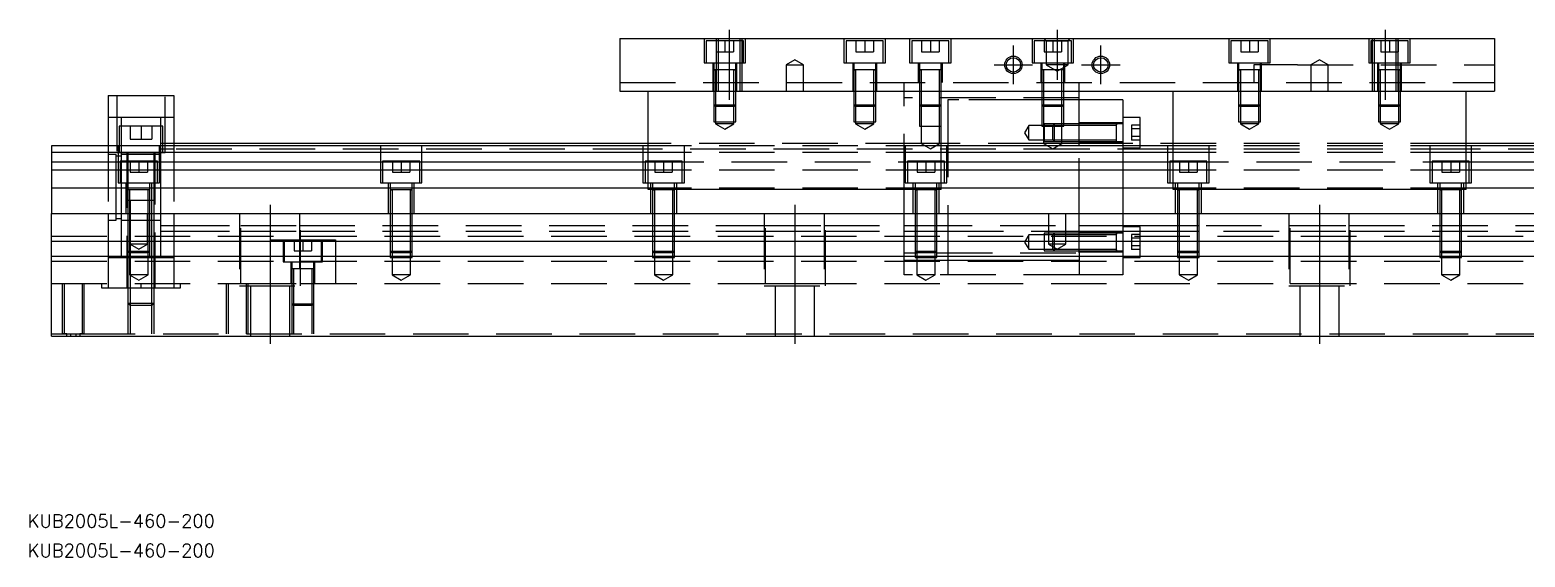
# Model space of a CAD drawing. Extents: x -20 to 681, y -283 to 102.
# Drawn here: x -4.9 to 337, y -283.3 to -162.8 of the extents above; entities that cross this region are included whole.
import ezdxf

# ---------------------------------------------------------------- set-up
doc = ezdxf.new("R2010")
doc.units = 0
doc.linetypes.add('CENTER', pattern=[50.8, 31.75, -6.35, 6.35, -6.35])
doc.linetypes.add('DASHED', pattern=[19.05, 12.7, -6.35])
doc.layers.get('0').update_dxf_attribs({"linetype": 'CONTINUOUS'})
doc.layers.add('CENTER', color=1, linetype='CENTER')
doc.styles.get("Standard").update_dxf_attribs({"font": 'txt.shx', "height": 3, "bigfont": 'bigfont.shx'})

# ---------------------------------------------------------------- blocks, each defined once
blk = doc.blocks.new('*U2')
at = {"color": 7, "linetype": 'CONTINUOUS'}
blk.add_text('KUB2005L-460-200', height=3, dxfattribs=at).set_placement((-5.42, -283.31))
blk = doc.blocks.new('*U3')
at = {"color": 7, "linetype": 'CONTINUOUS'}
blk.add_text('KUB2005L-460-200', height=3, dxfattribs=at).set_placement((-5.42, -276.55))

msp = doc.modelspace()

# ---------------------------------------------------------------- linework, layer by layer
at = {"color": 7, "linetype": 'CONTINUOUS'}
for p, q in [((130, -164.77), (130, -176.77)), ((130, -164.77), (330, -164.77)), ((330, -164.77), (330, -176.77)), ((13, -177.77), (13, -189.27)), ((13, -177.77), (28, -177.77)), ((28, -177.77), (28, -189.27)), ((130, -176.77), (330, -176.77)), ((136.5, -199.27), (136.5, -176.77)), ((203.5, -199.27), (203.5, -176.77)), ((235, -189.27), (235, -176.77)), ((256.5, -199.27), (256.5, -176.77)), ((323.5, -199.27), (323.5, -176.77)), ((245, -178.77), (235, -178.77)), ((245, -178.77), (245, -189.27)), ((249, -182.77), (245, -182.77)), ((249, -189.27), (249, -182.77)), ((136.5, -189.27), (0, -189.27)), ((0, -189.27), (0, -190.809608)), ((0, -190.809608), (0, -192.930392)), ((136.5, -190.809608), (0, -190.809608)), ((136.5, -188.77), (28, -188.77)), ((256.5, -189.27), (203.5, -189.27)), ((256.5, -190.809608), (203.5, -190.809608)), ((403, -188.77), (323.5, -188.77)), ((460, -189.27), (323.5, -189.27)), ((460, -190.809608), (323.5, -190.809608)), ((0, -192.930392), (136.5, -192.930392)), ((0, -192.930392), (0, -194.840532)), ((0, -194.840532), (0, -198.951934)), ((136.5, -194.840532), (0, -194.840532)), ((203.5, -192.930392), (256.5, -192.930392)), ((256.5, -194.840532), (203.5, -194.840532)), ((323.5, -192.930392), (460, -192.930392)), ((460, -194.840532), (323.5, -194.840532)), ((136.5, -198.951934), (0, -198.951934)), ((0, -198.951934), (0, -204.77)), ((203.5, -199.27), (136.5, -199.27)), ((256.5, -198.951934), (203.5, -198.951934)), ((323.5, -199.27), (256.5, -199.27)), ((460, -198.951934), (323.5, -198.951934)), ((0, -204.77), (460, -204.77)), ((0, -211.07), (0, -204.77)), ((17.9, -201.77), (17.499994, -201.77)), ((22.5, -201.77), (22.1, -201.77)), ((23.500006, -201.77), (22.5, -201.77)), ((0, -211.07), (460, -211.07)), ((0, -214.47), (0, -211.07)), ((243.6, -209.62), (243.6, -209.269994)), ((0, -232.77), (0, -214.47)), ((0, -214.47), (460, -214.47)), ((18, -214.47), (18, -214.77)), ((243.6, -213.270006), (243.6, -212.92)), ((0, -232.77), (460, -232.77))]:
    msp.add_line(p, q, dxfattribs=at)
at = {"color": 3, "linetype": 'DASHED'}
for p, q in [((149.25, -164.77), (149.25, -170.27)), ((158.25, -165.27), (149.75, -165.27)), ((149.75, -165.27), (149.75, -170.27)), ((152, -165.27), (152, -167.77)), ((152.000006, -164.77), (152.000006, -176.77)), ((152.5, -164.77), (152.5, -176.77)), ((154, -165.27), (154, -167.77)), ((156, -165.27), (156, -167.77)), ((157.5, -176.77), (157.5, -164.77)), ((157.999994, -176.77), (157.999994, -164.77)), ((158.25, -170.27), (158.25, -165.27)), ((158.75, -170.27), (158.75, -164.77)), ((181.25, -164.77), (181.25, -170.27)), ((190.25, -165.27), (181.75, -165.27)), ((181.75, -165.27), (181.75, -170.27)), ((184, -165.27), (184, -167.77)), ((186, -165.27), (186, -167.77)), ((188, -165.27), (188, -167.77)), ((190.25, -170.27), (190.25, -165.27)), ((190.75, -170.27), (190.75, -164.77)), ((196.25, -164.77), (196.25, -170.27)), ((205.25, -165.27), (196.75, -165.27)), ((196.75, -165.27), (196.75, -170.27)), ((199, -165.27), (199, -167.77)), ((201, -165.27), (201, -167.77)), ((203, -165.27), (203, -167.77)), ((205.25, -170.27), (205.25, -165.27)), ((205.75, -170.27), (205.75, -164.77)), ((224.25, -164.77), (224.25, -170.27)), ((233.25, -165.27), (224.75, -165.27)), ((224.75, -165.27), (224.75, -170.27)), ((227.5, -165.27), (227, -164.77)), ((227, -165.27), (227, -167.77)), ((227.5, -165.27), (227.5, -170.77)), ((227.5, -165.27), (232.5, -165.27)), ((229, -165.27), (229, -167.77)), ((231, -165.27), (231, -167.77)), ((232.5, -165.27), (233, -164.77)), ((232.5, -170.77), (232.5, -165.27)), ((233.25, -170.27), (233.25, -165.27)), ((233.75, -170.27), (233.75, -164.77)), ((269.25, -164.77), (269.25, -170.27)), ((278.25, -165.27), (269.75, -165.27)), ((269.75, -165.27), (269.75, -170.27)), ((272, -165.27), (272, -167.77)), ((274, -165.27), (274, -167.77)), ((276, -165.27), (276, -167.77)), ((278.25, -170.27), (278.25, -165.27)), ((278.75, -170.27), (278.75, -164.77)), ((301.25, -164.77), (301.25, -170.27)), ((310.25, -165.27), (301.75, -165.27)), ((301.75, -165.27), (301.75, -170.27)), ((302.000006, -164.77), (302.000006, -176.77)), ((302.5, -164.77), (302.5, -176.77)), ((304, -165.27), (304, -167.77)), ((306, -165.27), (306, -167.77)), ((307.5, -176.77), (307.5, -164.77)), ((307.999994, -176.77), (307.999994, -164.77)), ((308, -165.27), (308, -167.77)), ((310.25, -170.27), (310.25, -165.27)), ((310.75, -170.27), (310.75, -164.77)), ((149.25, -170.27), (158.75, -170.27)), ((151.25, -170.27), (151.25, -176.77)), ((151.5, -170.27), (151.5, -171.87)), ((152, -167.77), (154, -167.77)), ((154, -167.77), (156, -167.77)), ((156.5, -171.87), (156.5, -170.27)), ((156.75, -176.77), (156.75, -170.27)), ((170, -169.6153), (168, -170.77)), ((168, -170.77), (170, -170.77)), ((168, -170.77), (168, -176.77)), ((172, -170.77), (170, -169.6153)), ((170, -170.77), (172, -170.77)), ((172, -176.77), (172, -170.77)), ((181.25, -170.27), (190.75, -170.27)), ((183.25, -170.27), (183.25, -176.77)), ((183.5, -170.27), (183.5, -171.87)), ((184, -167.77), (186, -167.77)), ((186, -167.77), (188, -167.77)), ((188.5, -171.87), (188.5, -170.27)), ((188.75, -176.77), (188.75, -170.27)), ((196.25, -170.27), (205.75, -170.27)), ((198.25, -170.27), (198.25, -174.77)), ((198.5, -170.27), (198.5, -171.87)), ((199, -167.77), (201, -167.77)), ((201, -167.77), (203, -167.77)), ((203.5, -171.87), (203.5, -170.27)), ((203.75, -174.77), (203.75, -170.27)), ((224.25, -170.27), (233.75, -170.27)), ((226.25, -170.27), (226.25, -174.77)), ((226.5, -170.27), (226.5, -171.87)), ((227, -167.77), (229, -167.77)), ((232.5, -170.77), (227.5, -170.77)), ((227.5, -170.77), (230, -172.213376)), ((229, -167.77), (231, -167.77)), ((230, -172.213376), (232.5, -170.77)), ((231.5, -171.87), (231.5, -170.27)), ((231.75, -174.77), (231.75, -170.27)), ((269.25, -170.27), (278.75, -170.27)), ((271.25, -170.27), (271.25, -176.77)), ((271.5, -170.27), (271.5, -171.87)), ((272, -167.77), (274, -167.77)), ((274, -167.77), (276, -167.77)), ((275, -170.77), (275, -174.77)), ((285, -170.77), (275, -170.77)), ((276.5, -171.87), (276.5, -170.27)), ((276.75, -176.77), (276.75, -170.27)), ((285, -170.77), (330, -170.77)), ((290, -169.6153), (288, -170.77)), ((288, -170.77), (290, -170.77)), ((288, -170.77), (288, -176.77)), ((292, -170.77), (290, -169.6153)), ((290, -170.77), (292, -170.77)), ((292, -176.77), (292, -170.77)), ((301.25, -170.27), (310.75, -170.27)), ((303.25, -170.27), (303.25, -176.77)), ((303.5, -170.27), (303.5, -171.87)), ((304, -167.77), (306, -167.77)), ((306, -167.77), (308, -167.77)), ((308.5, -171.87), (308.5, -170.27)), ((308.75, -176.77), (308.75, -170.27)), ((151.5, -171.865), (151.5, -171.87)), ((151.5, -171.87), (151.757448, -171.87)), ((151.757468, -171.87), (151.5, -171.87)), ((151.5, -171.87), (151.5, -176.76998)), ((151.5, -171.87), (151.5, -171.875)), ((156.242552, -171.87), (151.757468, -171.87)), ((151.9, -171.87), (151.9, -176.76998)), ((156.1, -176.76998), (156.1, -171.87)), ((156.5, -171.87), (156.242552, -171.87)), ((156.242602, -171.87), (156.5, -171.87)), ((156.5, -171.87), (156.5, -171.865)), ((156.5, -176.76998), (156.5, -171.87)), ((156.5, -171.875), (156.5, -171.87)), ((183.5, -171.865), (183.5, -171.87)), ((183.5, -171.87), (183.757448, -171.87)), ((183.757468, -171.87), (183.5, -171.87)), ((183.5, -171.87), (183.5, -176.76998)), ((183.5, -171.87), (183.5, -171.875)), ((188.242552, -171.87), (183.757468, -171.87)), ((183.9, -171.87), (183.9, -176.76998)), ((188.1, -176.76998), (188.1, -171.87)), ((188.5, -171.87), (188.242552, -171.87)), ((188.242602, -171.87), (188.5, -171.87)), ((188.5, -171.87), (188.5, -171.865)), ((188.5, -176.76998), (188.5, -171.87)), ((188.5, -171.875), (188.5, -171.87)), ((198.5, -171.865), (198.5, -171.87)), ((198.5, -171.87), (198.757448, -171.87)), ((198.757468, -171.87), (198.5, -171.87)), ((198.5, -171.87), (198.5, -171.875)), ((198.5, -171.87), (198.5, -174.76998)), ((203.5, -171.87), (198.757468, -171.87)), ((198.9, -171.87), (198.9, -174.76998)), ((202.5, -171.865), (202.5, -171.87)), ((202.757468, -171.87), (202.5, -171.87)), ((202.5, -171.87), (202.5, -171.875)), ((203.1, -174.76998), (203.1, -171.87)), ((203.5, -171.87), (203.5, -171.865)), ((203.5, -171.875), (203.5, -171.87)), ((203.5, -174.76998), (203.5, -171.87)), ((226.5, -171.865), (226.5, -171.87)), ((226.757468, -171.87), (226.5, -171.87)), ((226.5, -171.87), (226.5, -171.875)), ((226.5, -171.87), (226.5, -174.76998)), ((231.242552, -171.87), (226.757468, -171.87)), ((226.9, -171.87), (226.9, -174.76998)), ((231.1, -174.76998), (231.1, -171.87)), ((231.5, -171.87), (231.242552, -171.87)), ((231.5, -171.87), (231.5, -171.865)), ((231.5, -171.875), (231.5, -171.87)), ((231.5, -174.76998), (231.5, -171.87)), ((271.5, -171.865), (271.5, -171.87)), ((271.5, -171.87), (271.757448, -171.87)), ((271.757468, -171.87), (271.5, -171.87)), ((271.5, -171.87), (271.5, -171.875)), ((271.5, -171.87), (271.5, -176.76998)), ((276.242552, -171.87), (271.757468, -171.87)), ((271.9, -171.87), (271.9, -176.76998)), ((276.1, -176.76998), (276.1, -171.87)), ((276.5, -171.87), (276.242552, -171.87)), ((276.242602, -171.87), (276.5, -171.87)), ((276.5, -171.87), (276.5, -171.865)), ((276.5, -171.875), (276.5, -171.87)), ((276.5, -176.76998), (276.5, -171.87)), ((303.5, -171.865), (303.5, -171.87)), ((303.5, -171.87), (303.757448, -171.87)), ((303.757468, -171.87), (303.5, -171.87)), ((303.5, -171.87), (303.5, -171.875)), ((303.5, -171.87), (303.5, -176.76998)), ((308.242552, -171.87), (303.757468, -171.87)), ((303.9, -171.87), (303.9, -176.76998)), ((308.1, -176.76998), (308.1, -171.87)), ((308.5, -171.87), (308.242552, -171.87)), ((308.242602, -171.87), (308.5, -171.87)), ((308.5, -171.87), (308.5, -171.865)), ((308.5, -171.875), (308.5, -171.87)), ((308.5, -176.76998), (308.5, -171.87)), ((15, -177.77), (15, -190.77)), ((26, -190.77), (26, -177.77)), ((130, -174.77), (330, -174.77)), ((151.5, -176.77), (151.5, -179.87)), ((151.500006, -176.77), (151.500006, -179.870006)), ((151.9, -176.77), (151.9, -180.27)), ((156.1, -180.27), (156.1, -176.77)), ((156.499994, -179.870006), (156.499994, -176.77)), ((156.5, -179.87), (156.5, -176.77)), ((183.5, -176.77), (183.5, -179.87)), ((183.500006, -176.77), (183.500006, -179.870006)), ((183.9, -176.77), (183.9, -180.27)), ((188.1, -180.27), (188.1, -176.77)), ((188.499994, -179.870006), (188.499994, -176.77)), ((188.5, -179.87), (188.5, -176.77)), ((195, -176.77), (195, -174.77)), ((195, -199.27), (195, -176.77)), ((198.5, -174.77), (198.5, -176.77)), ((198.5, -176.77), (198.5, -179.87)), ((198.500006, -174.77), (198.500006, -176.77)), ((198.500006, -176.77), (198.500006, -179.870006)), ((198.9, -174.77), (198.9, -176.77)), ((198.9, -176.77), (198.9, -180.27)), ((203.1, -176.77), (203.1, -174.77)), ((203.1, -180.27), (203.1, -176.77)), ((203.499994, -176.77), (203.499994, -174.77)), ((203.499994, -179.870006), (203.499994, -176.77)), ((203.5, -176.77), (203.5, -174.77)), ((203.5, -179.87), (203.5, -176.77)), ((226.5, -174.77), (226.5, -176.77)), ((226.5, -176.77), (226.5, -179.87)), ((226.500006, -174.77), (226.500006, -176.77)), ((226.500006, -176.77), (226.500006, -179.870006)), ((226.9, -174.77), (226.9, -176.77)), ((226.9, -176.77), (226.9, -180.27)), ((231.1, -176.77), (231.1, -174.77)), ((231.1, -180.27), (231.1, -176.77)), ((231.499994, -176.77), (231.499994, -174.77)), ((231.499994, -179.870006), (231.499994, -176.77)), ((231.5, -176.77), (231.5, -174.77)), ((231.5, -179.87), (231.5, -176.77)), ((235, -176.77), (235, -174.77)), ((271.5, -176.77), (271.5, -179.87)), ((271.500006, -176.77), (271.500006, -179.870006)), ((271.9, -176.77), (271.9, -180.27)), ((276.1, -180.27), (276.1, -176.77)), ((276.499994, -179.870006), (276.499994, -176.77)), ((276.5, -179.87), (276.5, -176.77)), ((303.5, -176.77), (303.5, -179.87)), ((303.500006, -176.77), (303.500006, -179.870006)), ((303.9, -176.77), (303.9, -180.27)), ((308.1, -180.27), (308.1, -176.77)), ((308.499994, -179.870006), (308.499994, -176.77)), ((308.5, -179.87), (308.5, -176.77)), ((151.5, -179.87), (156.5, -179.87)), ((151.5, -179.87), (151.9, -180.27)), ((151.500006, -179.87002), (151.500006, -183.77)), ((156.1, -180.27), (151.9, -180.27)), ((151.9, -180.27002), (151.9, -183.77)), ((156.1, -180.27), (156.5, -179.87)), ((156.1, -183.77), (156.1, -180.27002)), ((156.499994, -183.77), (156.499994, -179.87002)), ((183.5, -179.87), (188.5, -179.87)), ((183.5, -179.87), (183.9, -180.27)), ((183.500006, -179.87002), (183.500006, -183.77)), ((188.1, -180.27), (183.9, -180.27)), ((183.9, -180.27002), (183.9, -183.77)), ((188.1, -180.27), (188.5, -179.87)), ((188.1, -183.77), (188.1, -180.27002)), ((188.499994, -183.77), (188.499994, -179.87002)), ((235, -178.27), (195, -178.27)), ((198.5, -179.87), (203.499994, -179.87)), ((198.5, -179.87), (198.9, -180.27)), ((198.500006, -179.87002), (198.500006, -184.77)), ((202.500006, -180.27), (198.9, -180.27)), ((198.9, -180.27002), (198.9, -184.77)), ((203.1, -180.27), (202.500006, -180.27)), ((203.1, -180.27), (203.5, -179.87)), ((203.1, -184.77), (203.1, -180.27002)), ((203.499994, -180.27), (203.499994, -179.87002)), ((203.499994, -183.77), (203.499994, -180.27)), ((205, -178.77), (205, -180.27)), ((207.1, -178.77), (205, -178.77)), ((205, -180.27), (205, -183.77)), ((207.5, -178.77), (207.1, -178.77)), ((222.5, -178.77), (207.5, -178.77)), ((226.5, -178.77), (222.5, -178.77)), ((226.9, -178.77), (226.5, -178.77)), ((226.5, -179.87), (231.5, -179.87)), ((226.5, -179.87), (226.9, -180.27)), ((226.500006, -179.87002), (226.500006, -184.77)), ((231.1, -178.77), (226.9, -178.77)), ((231.1, -180.27), (226.9, -180.27)), ((226.9, -180.27002), (226.9, -184.77)), ((231.5, -178.77), (231.1, -178.77)), ((231.1, -180.27), (231.5, -179.87)), ((231.1, -184.77), (231.1, -180.27002)), ((231.499994, -184.77), (231.499994, -179.87002)), ((235, -178.77), (231.5, -178.77)), ((271.5, -179.87), (276.5, -179.87)), ((271.5, -179.87), (271.9, -180.27)), ((271.500006, -179.87002), (271.500006, -183.77)), ((276.1, -180.27), (271.9, -180.27)), ((271.9, -180.27002), (271.9, -183.77)), ((276.1, -180.27), (276.5, -179.87)), ((276.1, -183.77), (276.1, -180.27002)), ((276.499994, -183.77), (276.499994, -179.87002)), ((303.5, -179.87), (308.5, -179.87)), ((303.5, -179.87), (303.9, -180.27)), ((303.500006, -179.87002), (303.500006, -183.77)), ((308.1, -180.27), (303.9, -180.27)), ((303.9, -180.27002), (303.9, -183.77)), ((308.1, -180.27), (308.5, -179.87)), ((308.1, -183.77), (308.1, -180.27002)), ((308.499994, -183.77), (308.499994, -179.87002)), ((16, -182.77), (13, -182.77)), ((16, -184.77), (16, -182.77)), ((25, -182.77), (16, -182.77)), ((25, -184.77), (25, -182.77)), ((28, -182.77), (25, -182.77)), ((151.500006, -183.77), (156.499994, -183.77)), ((151.9, -183.77), (151.9, -184.27)), ((156.1, -184.27), (151.9, -184.27)), ((151.9, -184.27), (154, -185.482436)), ((154, -185.482436), (156.1, -184.27)), ((156.1, -184.27), (156.1, -183.77)), ((183.500006, -183.77), (188.499994, -183.77)), ((183.9, -183.77), (183.9, -184.27)), ((188.1, -184.27), (183.9, -184.27)), ((183.9, -184.27), (186, -185.482436)), ((186, -185.482436), (188.1, -184.27)), ((188.1, -184.27), (188.1, -183.77)), ((203.499994, -184.77), (203.499994, -183.77)), ((205, -183.77), (205, -214.47)), ((223.5, -184.62), (222.547372, -186.27)), ((223.5, -187.92), (223.5, -184.62)), ((227, -184.62), (223.5, -184.62)), ((227, -184.270006), (227, -188.269994)), ((229.34998, -184.270006), (227, -184.270006)), ((228.99998, -184.62), (227, -184.62)), ((229.35, -184.27), (229, -184.62)), ((229, -187.92), (229, -184.62)), ((235, -184.62), (229, -184.62)), ((229.35, -184.27), (229.35, -188.27)), ((235, -184.27), (229.35, -184.27)), ((235, -184.270006), (229.35, -184.270006)), ((245, -184.02), (235, -184.02)), ((237.5, -184.27), (235.00002, -184.27)), ((237.5, -184.62), (235.00002, -184.62)), ((243.605, -184.27), (237.5, -184.27)), ((243.6, -184.62), (237.5, -184.62)), ((245, -184.27), (243.595, -184.27)), ((243.6, -184.27), (243.6, -184.486668)), ((243.6, -188.27), (243.6, -184.27)), ((247, -184.53795), (247, -185.403974)), ((249, -184.53795), (247, -184.53795)), ((271.500006, -183.77), (276.499994, -183.77)), ((271.9, -183.77), (271.9, -184.27)), ((276.1, -184.27), (271.9, -184.27)), ((271.9, -184.27), (274, -185.482436)), ((274, -185.482436), (276.1, -184.27)), ((276.1, -184.27), (276.1, -183.77)), ((303.500006, -183.77), (308.499994, -183.77)), ((303.9, -183.77), (303.9, -184.27)), ((308.1, -184.27), (303.9, -184.27)), ((303.9, -184.27), (306, -185.482436)), ((306, -185.482436), (308.1, -184.27)), ((308.1, -184.27), (308.1, -183.77)), ((25.5, -184.77), (15.5, -184.77)), ((15.5, -184.77), (15.5, -189.27)), ((16, -189.27), (16, -184.77)), ((18, -184.77), (18, -187.77)), ((18, -187.77), (20.5, -187.77)), ((20.5, -184.77), (20.5, -187.77)), ((20.5, -187.77), (23, -187.77)), ((23, -184.77), (23, -187.77)), ((25, -189.27), (25, -184.77)), ((25.5, -189.27), (25.5, -184.77)), ((198.500006, -184.77), (203.499994, -184.77)), ((198.9, -184.77), (198.9, -188.77)), ((203.1, -188.77), (203.1, -184.77)), ((222.547372, -186.27), (223.5, -187.92)), ((223.5, -187.92), (227, -187.92)), ((226.500006, -184.77), (231.499994, -184.77)), ((226.9, -184.77), (226.9, -188.77)), ((227, -187.92), (228.99998, -187.92)), ((229, -187.92), (235, -187.92)), ((229, -187.92), (229.35, -188.27)), ((231.1, -188.77), (231.1, -184.77)), ((235.00002, -187.92), (237.5, -187.92)), ((237.5, -187.92), (243.6, -187.92)), ((249, -185.403974), (247, -185.403974)), ((247, -185.403974), (247, -187.136026)), ((247, -187.136026), (247, -188.00205)), ((249, -187.136026), (247, -187.136026)), ((249, -188.00205), (247, -188.00205)), ((13, -189.27), (13, -204.77)), ((14.85, -191.27), (13, -191.27)), ((14.85, -198.77), (14.85, -191.27)), ((15, -190.77), (26, -190.77)), ((15.25, -189.27), (15.25, -197.77)), ((15.5, -189.27), (15.5, -190.77)), ((16, -190.809608), (16, -189.27)), ((16, -192.77), (16, -190.809608)), ((17.5, -191.27), (16, -191.27)), ((17.25, -190.77), (17.25, -221.77)), ((17.5, -190.77), (17.5, -192.77)), ((23.5, -191.27), (17.5, -191.27)), ((23.5, -192.77), (23.5, -190.77)), ((25, -191.27), (23.5, -191.27)), ((23.75, -221.77), (23.75, -190.77)), ((24.75, -197.77), (24.75, -189.27)), ((25.5, -188.77), (25, -188.77)), ((25, -190.809608), (25, -189.27)), ((25.5, -190.02), (25, -190.02)), ((25, -198.77), (25, -190.809608)), ((28, -188.77), (25.5, -188.77)), ((25.5, -190.77), (25.5, -189.27)), ((28, -190.02), (25.5, -190.02)), ((28, -189.27), (28, -204.77)), ((136.5, -190.02), (28, -190.02)), ((75.25, -189.27), (75.25, -197.77)), ((84.75, -197.77), (84.75, -189.27)), ((135.25, -189.27), (135.25, -197.77)), ((198.9, -188.77), (136.5, -188.77)), ((203.5, -189.27), (136.5, -189.27)), ((235, -190.02), (136.5, -190.02)), ((203.5, -190.809608), (136.5, -190.809608)), ((144.75, -197.77), (144.75, -189.27)), ((195.25, -189.27), (195.25, -197.77)), ((203.1, -188.77), (198.9, -188.77)), ((198.9, -188.77), (201, -189.982436)), ((201, -189.982436), (203.1, -188.77)), ((204.99998, -188.77), (203.1, -188.77)), ((204.75, -197.77), (204.75, -189.27)), ((226.9, -188.77), (205, -188.77)), ((226.9, -188.770002), (205, -188.770006)), ((231.1, -188.77), (226.9, -188.77)), ((226.9, -188.77), (229, -189.982436)), ((227, -188.269994), (229.34998, -188.269994)), ((229, -189.982436), (231.1, -188.77)), ((229.35, -188.269994), (235, -188.269994)), ((229.35, -188.27), (235, -188.27)), ((235, -188.77), (231.1, -188.77)), ((235, -188.770006), (231.1, -188.770002)), ((235, -188.52), (245, -188.52)), ((237.5, -188.77), (235, -188.77)), ((237.5, -188.770006), (235, -188.770006)), ((235, -204.77), (235, -189.27)), ((256.5, -190.02), (235, -190.02)), ((235.00002, -188.27), (237.5, -188.27)), ((237.5, -188.27), (243.605, -188.27)), ((245, -188.77), (237.5, -188.77)), ((245, -188.770006), (237.5, -188.770006)), ((243.595, -188.27), (245, -188.27)), ((245, -189.27), (245, -199.27)), ((245, -189.77), (249, -189.77)), ((323.5, -188.77), (245.00002, -188.77)), ((249, -189.77), (249, -189.27)), ((255.25, -189.27), (255.25, -197.77)), ((323.5, -189.27), (256.5, -189.27)), ((323.5, -190.02), (256.5, -190.02)), ((323.5, -190.809608), (256.5, -190.809608)), ((264.75, -197.77), (264.75, -189.27)), ((315.25, -189.27), (315.25, -197.77)), ((403, -190.02), (323.5, -190.02)), ((324.75, -197.77), (324.75, -189.27)), ((16, -191.62), (14.85, -191.62)), ((24.25, -192.77), (15.75, -192.77)), ((15.75, -192.77), (15.75, -197.77)), ((16, -197.77), (16, -192.77)), ((17.5, -192.77), (17.5, -197.77)), ((18, -192.77), (18, -195.27)), ((20, -192.77), (20, -195.27)), ((22, -192.77), (22, -195.27)), ((23.5, -197.77), (23.5, -192.77)), ((24.25, -197.77), (24.25, -192.77)), ((84.25, -192.77), (75.75, -192.77)), ((75.75, -192.77), (75.75, -197.77)), ((78, -192.77), (78, -195.27)), ((80, -192.77), (80, -195.27)), ((82, -192.77), (82, -195.27)), ((84.25, -197.77), (84.25, -192.77)), ((144.25, -192.77), (135.75, -192.77)), ((135.75, -192.77), (135.75, -197.77)), ((136.5, -192.930392), (203.5, -192.930392)), ((203.5, -194.840532), (136.5, -194.840532)), ((138, -192.77), (138, -195.27)), ((140, -192.77), (140, -195.27)), ((142, -192.77), (142, -195.27)), ((144.25, -197.77), (144.25, -192.77)), ((204.25, -192.77), (195.75, -192.77)), ((195.75, -192.77), (195.75, -197.77)), ((198, -192.77), (198, -195.27)), ((200, -192.77), (200, -195.27)), ((202, -192.77), (202, -195.27)), ((204.25, -197.77), (204.25, -192.77)), ((264.25, -192.77), (255.75, -192.77)), ((255.75, -192.77), (255.75, -197.77)), ((256.5, -192.930392), (323.5, -192.930392)), ((323.5, -194.840532), (256.5, -194.840532)), ((258, -192.77), (258, -195.27)), ((260, -192.77), (260, -195.27)), ((262, -192.77), (262, -195.27)), ((264.25, -197.77), (264.25, -192.77)), ((324.25, -192.77), (315.75, -192.77)), ((315.75, -192.77), (315.75, -197.77)), ((318, -192.77), (318, -195.27)), ((320, -192.77), (320, -195.27)), ((322, -192.77), (322, -195.27)), ((324.25, -197.77), (324.25, -192.77)), ((15.25, -197.77), (24.75, -197.77)), ((16, -198.77), (16, -197.77)), ((17, -197.77), (17, -204.77)), ((17.5, -197.77), (17.5, -199.37)), ((18, -195.27), (20, -195.27)), ((20, -195.27), (22, -195.27)), ((22.5, -199.37), (22.5, -197.77)), ((23, -204.77), (23, -197.77)), ((23.5, -201.77), (23.5, -197.77)), ((75.25, -197.77), (84.75, -197.77)), ((77, -197.77), (77, -204.77)), ((77.5, -197.77), (77.5, -199.37)), ((78, -195.27), (80, -195.27)), ((80, -195.27), (82, -195.27)), ((82.5, -199.37), (82.5, -197.77)), ((83, -204.77), (83, -197.77)), ((135.25, -197.77), (144.75, -197.77)), ((137, -197.77), (137, -204.77)), ((137.5, -197.77), (137.5, -199.37)), ((138, -195.27), (140, -195.27)), ((140, -195.27), (142, -195.27)), ((142.5, -199.37), (142.5, -197.77)), ((143, -204.77), (143, -197.77)), ((195.25, -197.77), (204.75, -197.77)), ((197, -197.77), (197, -204.77)), ((197.5, -197.77), (197.5, -199.37)), ((198, -195.27), (200, -195.27)), ((200, -195.27), (202, -195.27)), ((202.5, -199.37), (202.5, -197.77)), ((203, -204.77), (203, -197.77)), ((255.25, -197.77), (264.75, -197.77)), ((257, -197.77), (257, -204.77)), ((257.5, -197.77), (257.5, -199.37)), ((258, -195.27), (260, -195.27)), ((260, -195.27), (262, -195.27)), ((262.5, -199.37), (262.5, -197.77)), ((263, -204.77), (263, -197.77)), ((315.25, -197.77), (324.75, -197.77)), ((317, -197.77), (317, -204.77)), ((317.5, -197.77), (317.5, -199.37)), ((318, -195.27), (320, -195.27)), ((320, -195.27), (322, -195.27)), ((322.5, -199.37), (322.5, -197.77)), ((323, -204.77), (323, -197.77)), ((14.85, -204.77), (14.85, -198.77)), ((16, -204.77), (16, -198.77)), ((17.5, -199.365), (17.5, -199.37)), ((17.757468, -199.37), (17.5, -199.37)), ((17.5, -199.37), (17.5, -199.375)), ((17.5, -199.37), (17.5, -204.76998)), ((22.242552, -199.37), (17.757468, -199.37)), ((17.9, -199.37), (17.9, -204.76998)), ((22.1, -204.76998), (22.1, -199.37)), ((22.5, -199.37), (22.242552, -199.37)), ((22.5, -199.37), (22.5, -199.365)), ((22.5, -199.375), (22.5, -199.37)), ((22.5, -204.76998), (22.5, -199.37)), ((25, -204.77), (25, -198.77)), ((77.5, -199.365), (77.5, -199.37)), ((77.5, -199.37), (77.757448, -199.37)), ((77.757468, -199.37), (77.5, -199.37)), ((77.5, -199.37), (77.5, -199.375)), ((77.5, -199.37), (77.5, -204.76998)), ((82.242552, -199.37), (77.757468, -199.37)), ((77.9, -199.37), (77.9, -204.76998)), ((82.1, -204.76998), (82.1, -199.37)), ((82.5, -199.37), (82.242552, -199.37)), ((82.242602, -199.37), (82.5, -199.37)), ((82.5, -199.37), (82.5, -199.365)), ((82.5, -199.375), (82.5, -199.37)), ((82.5, -204.76998), (82.5, -199.37)), ((203.5, -198.951934), (136.5, -198.951934)), ((137.5, -199.365), (137.5, -199.37)), ((137.5, -199.37), (137.757448, -199.37)), ((137.757468, -199.37), (137.5, -199.37)), ((137.5, -199.37), (137.5, -199.375)), ((137.5, -199.37), (137.5, -204.76998)), ((142.242552, -199.37), (137.757468, -199.37)), ((137.9, -199.37), (137.9, -204.76998)), ((142.1, -204.76998), (142.1, -199.37)), ((142.5, -199.37), (142.242552, -199.37)), ((142.242602, -199.37), (142.5, -199.37)), ((142.5, -199.37), (142.5, -199.365)), ((142.5, -199.375), (142.5, -199.37)), ((142.5, -204.76998), (142.5, -199.37)), ((195, -204.77), (195, -199.27)), ((197.5, -199.365), (197.5, -199.37)), ((197.5, -199.37), (197.757448, -199.37)), ((197.757468, -199.37), (197.5, -199.37)), ((197.5, -199.37), (197.5, -199.375)), ((197.5, -199.37), (197.5, -204.76998)), ((202.242552, -199.37), (197.757468, -199.37)), ((197.9, -199.37), (197.9, -204.76998)), ((202.1, -204.76998), (202.1, -199.37)), ((202.5, -199.37), (202.242552, -199.37)), ((202.242602, -199.37), (202.5, -199.37)), ((202.5, -199.37), (202.5, -199.365)), ((202.5, -199.375), (202.5, -199.37)), ((202.5, -204.76998), (202.5, -199.37)), ((245, -199.27), (245, -204.77)), ((323.5, -198.951934), (256.5, -198.951934)), ((257.5, -199.365), (257.5, -199.37)), ((257.5, -199.37), (257.757448, -199.37)), ((257.757468, -199.37), (257.5, -199.37)), ((257.5, -199.37), (257.5, -199.375)), ((257.5, -199.37), (257.5, -204.76998)), ((262.242552, -199.37), (257.757468, -199.37)), ((257.9, -199.37), (257.9, -204.76998)), ((262.1, -204.76998), (262.1, -199.37)), ((262.5, -199.37), (262.242552, -199.37)), ((262.242602, -199.37), (262.5, -199.37)), ((262.5, -199.37), (262.5, -199.365)), ((262.5, -199.375), (262.5, -199.37)), ((262.5, -204.76998), (262.5, -199.37)), ((317.5, -199.365), (317.5, -199.37)), ((317.5, -199.37), (317.757448, -199.37)), ((317.757468, -199.37), (317.5, -199.37)), ((317.5, -199.37), (317.5, -199.375)), ((317.5, -199.37), (317.5, -204.76998)), ((322.242552, -199.37), (317.757468, -199.37)), ((317.9, -199.37), (317.9, -204.76998)), ((322.1, -204.76998), (322.1, -199.37)), ((322.5, -199.37), (322.242552, -199.37)), ((322.242602, -199.37), (322.5, -199.37)), ((322.5, -199.37), (322.5, -199.365)), ((322.5, -199.375), (322.5, -199.37)), ((322.5, -204.76998), (322.5, -199.37)), ((13, -204.77), (13, -211.07)), ((14.85, -206.27), (14.85, -204.77)), ((16, -211.07), (16, -204.77)), ((17.849602, -201.77), (17.5, -201.77)), ((17.5, -204.77), (17.5, -211.07)), ((17.500006, -204.77), (17.500006, -211.07)), ((17.899998, -201.77), (17.849602, -201.77)), ((22.10048, -201.77), (17.899998, -201.77)), ((17.9, -204.77), (17.9, -211.07)), ((18, -201.77), (18, -204.76998)), ((18, -204.77), (18, -211.77)), ((22, -211.77), (22, -204.77)), ((22.1, -211.07), (22.1, -204.77)), ((22.500272, -201.77), (22.10048, -201.77)), ((22.499994, -211.07), (22.499994, -204.77)), ((22.5, -211.07), (22.5, -204.77)), ((23.15035, -201.77), (22.500272, -201.77)), ((23, -211.07), (23, -204.77002)), ((23.5, -201.77), (23.15035, -201.77)), ((23.5, -201.77), (23.5, -201.765)), ((23.5, -204.77), (23.5, -201.77)), ((23.5, -201.775), (23.5, -201.77)), ((23.5, -211.07), (23.5, -204.77)), ((25, -211.07), (25, -204.77)), ((28, -204.77), (28, -211.07)), ((43, -204.77), (43, -221.27)), ((43.291796, -220.77), (43.291796, -204.77)), ((56.708204, -204.77), (56.708204, -220.77)), ((57, -221.27), (57, -204.77)), ((77.5, -204.77), (77.5, -211.07)), ((77.500006, -204.77), (77.500006, -211.07)), ((77.9, -204.77), (77.9, -211.07)), ((82.1, -211.07), (82.1, -204.77)), ((82.499994, -211.07), (82.499994, -204.77)), ((82.5, -211.07), (82.5, -204.77)), ((137.5, -204.77), (137.5, -211.07)), ((137.500006, -204.77), (137.500006, -211.07)), ((137.9, -204.77), (137.9, -211.07)), ((142.1, -211.07), (142.1, -204.77)), ((142.499994, -211.07), (142.499994, -204.77)), ((142.5, -211.07), (142.5, -204.77)), ((163, -204.77), (163, -221.27)), ((163.291796, -220.77), (163.291796, -204.77)), ((176.708204, -204.77), (176.708204, -220.77)), ((177, -221.27), (177, -204.77)), ((195, -211.07), (195, -204.77)), ((197.5, -204.77), (197.5, -211.07)), ((197.500006, -204.77), (197.500006, -211.07)), ((197.9, -204.77), (197.9, -211.07)), ((202.1, -211.07), (202.1, -204.77)), ((202.499994, -211.07), (202.499994, -204.77)), ((202.5, -211.07), (202.5, -204.77)), ((228, -204.77), (228, -211.77)), ((232, -211.77), (232, -204.77)), ((235, -211.07), (235, -204.77)), ((245, -204.77), (245, -211.07)), ((257.5, -204.77), (257.5, -211.07)), ((257.500006, -204.77), (257.500006, -211.07)), ((257.9, -204.77), (257.9, -211.07)), ((262.1, -211.07), (262.1, -204.77)), ((262.499994, -211.07), (262.499994, -204.77)), ((262.5, -211.07), (262.5, -204.77)), ((283, -204.77), (283, -221.27)), ((283.291796, -220.77), (283.291796, -204.77)), ((296.708204, -204.77), (296.708204, -220.77)), ((297, -221.27), (297, -204.77)), ((317.5, -204.77), (317.5, -211.07)), ((317.500006, -204.77), (317.500006, -211.07)), ((317.9, -204.77), (317.9, -211.07)), ((322.1, -211.07), (322.1, -204.77)), ((322.499994, -211.07), (322.499994, -204.77)), ((322.5, -211.07), (322.5, -204.77)), ((13, -206.27), (14.85, -206.27)), ((14.85, -205.92), (16, -205.92)), ((16, -206.27), (17.5, -206.27)), ((17.5, -206.27), (17.9, -206.27)), ((17.9, -206.27), (18, -206.27)), ((18, -206.27), (22.1, -206.27)), ((22.1, -206.27), (22.5, -206.27)), ((22.5, -206.27), (23, -206.27)), ((23, -206.27), (23.5, -206.27)), ((23.5, -206.27), (25, -206.27)), ((25, -207.52), (28, -207.52)), ((28, -207.52), (43.291796, -207.52)), ((43.291796, -207.52), (56.708204, -207.52)), ((56.708204, -207.52), (163.291796, -207.52)), ((77.5, -207.52), (77.9, -207.52)), ((77.9, -207.52), (82.1, -207.52)), ((82.1, -207.52), (82.5, -207.52)), ((137.5, -207.52), (137.9, -207.52)), ((137.9, -207.52), (142.1, -207.52)), ((142.1, -207.52), (142.5, -207.52)), ((163.291796, -207.52), (176.708204, -207.52)), ((176.708204, -207.52), (195, -207.52)), ((195, -207.52), (197.5, -207.52)), ((197.5, -207.52), (197.9, -207.52)), ((197.5, -207.52), (197.9, -207.52)), ((197.9, -207.52), (235, -207.52)), ((197.9, -207.52), (202.1, -207.52)), ((202.1, -207.52), (202.5, -207.52)), ((235, -207.52), (245, -207.52)), ((245, -207.52), (283.291796, -207.52)), ((249, -207.77), (245, -207.77)), ((249, -211.07), (249, -207.77)), ((257.5, -207.52), (257.9, -207.52)), ((257.9, -207.52), (262.1, -207.52)), ((262.1, -207.52), (262.5, -207.52)), ((283.291796, -207.52), (296.708204, -207.52)), ((296.708204, -207.52), (377.5, -207.52)), ((317.5, -207.52), (317.9, -207.52)), ((317.9, -207.52), (322.1, -207.52)), ((322.1, -207.52), (322.5, -207.52)), ((0, -209.92), (460, -209.92)), ((13, -211.07), (13, -214.47)), ((16, -214.47), (16, -211.07)), ((17.5, -211.07), (17.5, -213.37)), ((17.500006, -211.07), (17.500006, -213.370006)), ((17.9, -211.07), (17.9, -213.77)), ((22, -211.77), (18, -211.77)), ((18, -211.77), (20, -212.9247)), ((18, -211.77002), (18, -213.77)), ((20, -212.9247), (22, -211.77)), ((22.1, -213.77), (22.1, -211.07)), ((22.499994, -213.370006), (22.499994, -211.07)), ((22.5, -213.37), (22.5, -211.07)), ((23, -214.47), (23, -211.07)), ((23.5, -214.47), (23.5, -211.07)), ((25, -208.77), (28, -208.77)), ((25, -214.47), (25, -211.07)), ((28, -208.77), (43.291796, -208.77)), ((28, -211.07), (28, -214.47)), ((43.291796, -208.77), (56.708204, -208.77)), ((50, -210.77), (50, -211.07)), ((50, -210.77), (56.708204, -210.77)), ((50, -211.07), (50, -214.47)), ((53, -210.77), (53, -215.77)), ((53.25, -210.77), (53.25, -211.07)), ((53.25, -211.07), (53.25, -214.47)), ((55.5, -210.77), (55.5, -213.27)), ((56.708204, -208.77), (163.291796, -208.77)), ((56.708204, -210.77), (65, -210.77)), ((57.5, -210.77), (57.5, -213.27)), ((59.5, -210.77), (59.5, -213.27)), ((61.75, -211.07), (61.75, -210.77)), ((61.75, -214.47), (61.75, -211.07)), ((62, -215.77), (62, -210.77)), ((65, -210.77), (65, -211.07)), ((65, -211.07), (65, -214.47)), ((77.5, -208.77), (77.9, -208.77)), ((77.5, -211.07), (77.5, -213.37)), ((77.500006, -211.07), (77.500006, -213.370006)), ((77.9, -208.77), (82.1, -208.77)), ((77.9, -211.07), (77.9, -213.77)), ((82.1, -208.77), (82.5, -208.77)), ((82.1, -213.77), (82.1, -211.07)), ((82.499994, -213.370006), (82.499994, -211.07)), ((82.5, -213.37), (82.5, -211.07)), ((137.5, -208.77), (137.9, -208.77)), ((137.5, -211.07), (137.5, -213.37)), ((137.500006, -211.07), (137.500006, -213.370006)), ((137.9, -208.77), (142.1, -208.77)), ((137.9, -211.07), (137.9, -213.77)), ((142.1, -208.77), (142.5, -208.77)), ((142.1, -213.77), (142.1, -211.07)), ((142.499994, -213.370006), (142.499994, -211.07)), ((142.5, -213.37), (142.5, -211.07)), ((163.291796, -208.77), (176.708204, -208.77)), ((176.708204, -208.77), (195, -208.77)), ((195, -208.77), (197.5, -208.77)), ((195, -213.77), (195, -211.07)), ((197.5, -208.77), (197.9, -208.77)), ((197.5, -208.77), (197.9, -208.77)), ((197.5, -211.07), (197.5, -213.37)), ((197.500006, -211.07), (197.500006, -213.370006)), ((197.9, -208.77), (204.99998, -208.77)), ((197.9, -208.77), (202.1, -208.77)), ((197.9, -211.07), (197.9, -213.77)), ((202.1, -208.77), (202.5, -208.77)), ((202.1, -213.77), (202.1, -211.07)), ((202.499994, -213.370006), (202.499994, -211.07)), ((202.5, -213.37), (202.5, -211.07)), ((205, -208.769994), (235, -208.769994)), ((205, -208.77), (235, -208.77)), ((223.5, -209.62), (222.547372, -211.27)), ((222.547372, -211.27), (223.5, -212.92)), ((223.5, -212.92), (223.5, -209.62)), ((227, -209.62), (223.5, -209.62)), ((227, -209.270006), (227, -213.269994)), ((229.34998, -209.270006), (227, -209.270006)), ((228.99998, -209.62), (227, -209.62)), ((232, -211.77), (228, -211.77)), ((228, -211.77), (230, -212.9247)), ((229.35, -209.27), (229, -209.62)), ((229, -212.92), (229, -209.62)), ((235, -209.62), (229, -209.62)), ((229.35, -209.27), (229.35, -213.27)), ((235, -209.27), (229.35, -209.27)), ((235, -209.270006), (229.35, -209.270006)), ((230, -212.9247), (232, -211.77)), ((235, -208.769994), (245, -208.769994)), ((235, -208.77), (245, -208.77)), ((245, -209.02), (235, -209.02)), ((235, -213.77), (235, -211.07)), ((243.605, -209.27), (235.00002, -209.27)), ((243.6, -209.62), (235.00002, -209.62)), ((245, -209.27), (243.595, -209.27)), ((243.6, -209.27), (243.6, -209.486668)), ((243.6, -209.486708), (243.6, -209.27)), ((243.6, -209.27), (243.6, -209.486668)), ((243.6, -209.486708), (243.6, -209.27)), ((243.6, -211.06999), (243.6, -209.486708)), ((243.6, -213.053332), (243.6, -211.06999)), ((245, -211.07), (245, -214.47)), ((245.00002, -208.77), (249, -208.77)), ((247, -209.53795), (247, -210.403974)), ((249, -209.53795), (247, -209.53795)), ((249, -210.403974), (247, -210.403974)), ((247, -210.403974), (247, -212.136026)), ((249, -208.77), (283.291796, -208.77)), ((249, -214.47), (249, -211.07)), ((257.5, -208.77), (257.9, -208.77)), ((257.5, -211.07), (257.5, -213.37)), ((257.500006, -211.07), (257.500006, -213.370006)), ((257.9, -208.77), (262.1, -208.77)), ((257.9, -211.07), (257.9, -213.77)), ((262.1, -208.77), (262.5, -208.77)), ((262.1, -213.77), (262.1, -211.07)), ((262.499994, -213.370006), (262.499994, -211.07)), ((262.5, -213.37), (262.5, -211.07)), ((283.291796, -208.77), (296.708204, -208.77)), ((296.708204, -208.77), (377.5, -208.77)), ((317.5, -208.77), (317.9, -208.77)), ((317.5, -211.07), (317.5, -213.37)), ((317.500006, -211.07), (317.500006, -213.370006)), ((317.9, -208.77), (322.1, -208.77)), ((317.9, -211.07), (317.9, -213.77)), ((322.1, -208.77), (322.5, -208.77)), ((322.1, -213.77), (322.1, -211.07)), ((322.499994, -213.370006), (322.499994, -211.07)), ((322.5, -213.37), (322.5, -211.07)), ((13, -214.47), (13, -221.77)), ((13, -214.77), (16, -214.77)), ((16, -214.77), (16, -214.47)), ((16, -214.77), (17.500006, -214.77)), ((17.5, -213.37), (22.5, -213.37)), ((17.5, -213.37), (17.9, -213.77)), ((17.5, -214.77002), (17.5, -221.76998)), ((17.500006, -213.37002), (17.500006, -214.47)), ((17.500006, -214.47), (17.500006, -214.77)), ((17.500006, -214.77), (22.499994, -214.77)), ((22.1, -213.77), (17.9, -213.77)), ((17.9, -213.77002), (17.9, -214.77)), ((17.9, -214.77), (17.9, -218.77)), ((18, -213.77), (18, -214.47)), ((18, -214.77), (18, -221.76998)), ((22.1, -213.77), (22.5, -213.37)), ((22.1, -214.77), (22.1, -213.77002)), ((22.1, -218.77), (22.1, -214.77)), ((22.499994, -214.47), (22.499994, -213.37002)), ((22.499994, -214.77), (22.499994, -214.47)), ((22.499994, -214.77), (23, -214.77)), ((23, -221.76998), (23, -214.47)), ((23, -214.77), (23.5, -214.77)), ((23.5, -221.76998), (23.5, -214.47)), ((23.5, -214.77), (25, -214.77)), ((25, -214.77), (25, -214.47)), ((25, -214.77), (28, -214.77)), ((28, -214.47), (28, -221.77)), ((50, -214.47), (50, -220.77)), ((53.25, -214.47), (53.25, -215.77)), ((55.5, -213.27), (57.5, -213.27)), ((57.5, -213.27), (59.5, -213.27)), ((61.75, -215.77), (61.75, -214.47)), ((65, -214.47), (65, -220.77)), ((77.5, -213.37), (82.5, -213.37)), ((77.5, -213.37), (77.9, -213.77)), ((77.500006, -213.37002), (77.500006, -214.47)), ((77.500006, -214.47), (77.500006, -214.77)), ((77.500006, -214.77), (82.499994, -214.77)), ((82.1, -213.77), (77.9, -213.77)), ((77.9, -213.77002), (77.9, -214.77)), ((77.9, -214.77), (77.9, -218.77)), ((82.1, -213.77), (82.5, -213.37)), ((82.1, -214.77), (82.1, -213.77002)), ((82.1, -218.77), (82.1, -214.77)), ((82.499994, -214.47), (82.499994, -213.37002)), ((82.499994, -214.77), (82.499994, -214.47)), ((137.5, -213.37), (142.5, -213.37)), ((137.5, -213.37), (137.9, -213.77)), ((137.500006, -213.37002), (137.500006, -214.47)), ((137.500006, -214.47), (137.500006, -214.77)), ((137.500006, -214.77), (142.499994, -214.77)), ((142.1, -213.77), (137.9, -213.77)), ((137.9, -213.77002), (137.9, -214.77)), ((137.9, -214.77), (137.9, -218.77)), ((142.1, -213.77), (142.5, -213.37)), ((142.1, -214.77), (142.1, -213.77002)), ((142.1, -218.77), (142.1, -214.77)), ((142.499994, -214.47), (142.499994, -213.37002)), ((142.499994, -214.77), (142.499994, -214.47)), ((195, -213.77), (197.500006, -213.77)), ((195, -214.47), (195, -213.77)), ((195, -218.77), (195, -214.47)), ((195, -215.39077), (235, -215.39077)), ((195, -215.39077), (205, -215.39077)), ((197.5, -213.37), (202.5, -213.37)), ((197.5, -213.37), (197.9, -213.77)), ((197.500006, -213.37002), (197.500006, -214.47)), ((197.500006, -213.77), (197.9, -213.77)), ((197.500006, -214.47), (197.500006, -214.77)), ((197.500006, -214.77), (202.499994, -214.77)), ((202.1, -213.77), (197.9, -213.77)), ((202.1, -213.77), (197.9, -213.77)), ((197.9, -213.77002), (197.9, -214.77)), ((197.9, -214.77), (197.9, -218.77)), ((202.1, -213.77), (202.5, -213.37)), ((202.1, -214.77), (202.1, -213.77002)), ((202.1, -218.77), (202.1, -214.77)), ((202.499994, -214.47), (202.499994, -213.37002)), ((202.499994, -213.77), (235, -213.77)), ((202.499994, -214.77), (202.499994, -214.47)), ((205, -214.47), (205, -218.77)), ((205, -215.39077), (235, -215.39077)), ((223.5, -212.92), (227, -212.92)), ((227, -212.92), (228.99998, -212.92)), ((227, -213.269994), (229.34998, -213.269994)), ((229, -212.92), (235, -212.92)), ((229, -212.92), (229.35, -213.27)), ((229.35, -213.269994), (235, -213.269994)), ((229.35, -213.27), (235, -213.27)), ((235, -213.52), (245, -213.52)), ((235, -213.77), (235, -214.47)), ((235, -214.47), (235, -218.77)), ((235.00002, -212.92), (243.6, -212.92)), ((235.00002, -213.27), (243.6, -213.27)), ((243.595, -213.27), (243.6, -213.27)), ((243.6, -213.053292), (243.6, -213.27)), ((243.6, -213.27), (243.6, -213.053332)), ((243.6, -213.27), (243.605, -213.27)), ((243.6, -213.27), (245, -213.27)), ((245, -214.47), (245, -218.77)), ((245, -214.77), (249, -214.77)), ((249, -212.136026), (247, -212.136026)), ((247, -212.136026), (247, -213.00205)), ((249, -213.00205), (247, -213.00205)), ((249, -214.77), (249, -214.47)), ((257.5, -213.37), (262.5, -213.37)), ((257.5, -213.37), (257.9, -213.77)), ((257.500006, -213.37002), (257.500006, -214.47)), ((257.500006, -214.47), (257.500006, -214.77)), ((257.500006, -214.77), (262.499994, -214.77)), ((262.1, -213.77), (257.9, -213.77)), ((257.9, -213.77002), (257.9, -214.77)), ((257.9, -214.77), (257.9, -218.77)), ((262.1, -213.77), (262.5, -213.37)), ((262.1, -214.77), (262.1, -213.77002)), ((262.1, -218.77), (262.1, -214.77)), ((262.499994, -214.47), (262.499994, -213.37002)), ((262.499994, -214.77), (262.499994, -214.47)), ((317.5, -213.37), (322.5, -213.37)), ((317.5, -213.37), (317.9, -213.77)), ((317.500006, -213.37002), (317.500006, -214.47)), ((317.500006, -214.47), (317.500006, -214.77)), ((317.500006, -214.77), (322.499994, -214.77)), ((322.1, -213.77), (317.9, -213.77)), ((317.9, -213.77002), (317.9, -214.77)), ((317.9, -214.77), (317.9, -218.77)), ((322.1, -213.77), (322.5, -213.37)), ((322.1, -214.77), (322.1, -213.77002)), ((322.1, -218.77), (322.1, -214.77)), ((322.499994, -214.47), (322.499994, -213.37002)), ((322.499994, -214.77), (322.499994, -214.47)), ((0, -215.62), (460, -215.62)), ((22.1, -218.77), (17.9, -218.77)), ((17.9, -218.77), (20, -219.982436)), ((20, -219.982436), (22.1, -218.77)), ((53, -215.77), (62, -215.77)), ((54.75, -215.77), (54.75, -220.77)), ((55, -215.77), (55, -217.37)), ((55, -217.365), (55, -217.37)), ((55.257468, -217.37), (55, -217.37)), ((55, -217.37), (55, -220.76998)), ((55, -217.37), (55, -217.375)), ((56.70803, -217.37), (55.257468, -217.37)), ((55.4, -217.37), (55.4, -220.76998)), ((59.742552, -217.37), (56.70803, -217.37)), ((59.6, -220.76998), (59.6, -217.37)), ((60, -217.37), (59.742552, -217.37)), ((60, -217.37), (60, -215.77)), ((60, -217.37), (60, -217.365)), ((60, -220.76998), (60, -217.37)), ((60, -217.375), (60, -217.37)), ((60.25, -220.77), (60.25, -215.77)), ((82.1, -218.77), (77.9, -218.77)), ((77.9, -218.77), (80, -219.982436)), ((80, -219.982436), (82.1, -218.77)), ((142.1, -218.77), (137.9, -218.77)), ((137.9, -218.77), (140, -219.982436)), ((140, -219.982436), (142.1, -218.77)), ((235, -218.77), (195, -218.77)), ((202.1, -218.77), (197.9, -218.77)), ((197.9, -218.77), (200, -219.982436)), ((200, -219.982436), (202.1, -218.77)), ((245, -218.77), (235, -218.77)), ((262.1, -218.77), (257.9, -218.77)), ((257.9, -218.77), (260, -219.982436)), ((260, -219.982436), (262.1, -218.77)), ((322.1, -218.77), (317.9, -218.77)), ((317.9, -218.77), (320, -219.982436)), ((320, -219.982436), (322.1, -218.77)), ((0, -220.77), (403.291796, -220.77)), ((2.500006, -220.77), (2.500006, -232.27)), ((2.9, -220.77), (7.1, -220.77)), ((2.9, -220.77), (2.9, -232.27)), ((7.1, -232.27), (7.1, -220.77)), ((7.499994, -232.27), (7.499994, -220.77)), ((11.5, -220.77), (11.5, -221.77)), ((11.5, -221.77), (20.5, -221.77)), ((17.5, -221.77), (17.5, -225.27)), ((17.500006, -221.77), (17.500006, -225.270006)), ((18, -221.77), (18, -225.77)), ((20.5, -221.77), (20.5, -220.77)), ((20.5, -221.77), (20.5, -220.77)), ((20.5, -221.77), (29.5, -221.77)), ((23, -225.77), (23, -221.77)), ((23.499994, -225.270006), (23.499994, -221.77)), ((23.5, -225.27), (23.5, -221.77)), ((29.5, -221.77), (29.5, -220.77)), ((40.000006, -220.77), (40.000006, -232.27)), ((40.4, -220.77), (40.4, -232.27)), ((43, -221.27), (57, -221.27)), ((43.291796, -220.77), (56.708204, -220.77)), ((44.6, -232.27), (44.6, -220.77)), ((44.999994, -232.27), (44.999994, -220.77)), ((45.5, -221.27), (45.5, -232.77)), ((54.5, -232.77), (54.5, -221.27)), ((55, -220.77), (55, -225.37)), ((55.000006, -220.77), (55.000006, -225.370006)), ((55.4, -220.77), (55.4, -225.77)), ((59.6, -225.77), (59.6, -220.77)), ((59.999994, -225.370006), (59.999994, -220.77)), ((60, -225.37), (60, -220.77)), ((163, -221.27), (177, -221.27)), ((163.291796, -220.77), (176.708204, -220.77)), ((165.5, -221.27), (165.5, -232.77)), ((174.5, -232.77), (174.5, -221.27)), ((283, -221.27), (297, -221.27)), ((283.291796, -220.77), (296.708204, -220.77)), ((285.5, -221.27), (285.5, -232.77)), ((294.5, -232.77), (294.5, -221.27)), ((17.5, -225.27), (23.5, -225.27)), ((17.5, -225.27), (18, -225.77)), ((17.500006, -225.27002), (17.500006, -232.27)), ((23, -225.77), (23.5, -225.27)), ((23.499994, -232.27), (23.499994, -225.27002)), ((55, -225.37), (60, -225.37)), ((55, -225.37), (55.4, -225.77)), ((55.000006, -225.37002), (55.000006, -232.27)), ((59.6, -225.77), (60, -225.37)), ((59.999994, -232.27), (59.999994, -225.37002)), ((23, -225.77), (18, -225.77)), ((18, -225.77002), (18, -232.27)), ((23, -232.27), (23, -225.77002)), ((59.6, -225.77), (55.4, -225.77)), ((55.4, -225.77002), (55.4, -232.27)), ((59.6, -232.27), (59.6, -225.77002)), ((0, -232.27), (3.500008, -232.27)), ((3.500008, -232.27), (2.500006, -232.27)), ((3.500008, -232.77), (3.500008, -232.27)), ((3.500008, -232.27), (4.359688, -232.27)), ((4.359688, -232.27), (5.640312, -232.27)), ((4.359688, -232.27), (4.359688, -232.77)), ((5.640312, -232.77), (5.640312, -232.27)), ((5.640312, -232.27), (6.499992, -232.27)), ((7.499994, -232.27), (6.499992, -232.27)), ((6.499992, -232.27), (6.499992, -232.77)), ((6.499992, -232.27), (460, -232.27))]:
    msp.add_line(p, q, dxfattribs=at)
at = {"color": 3, "linetype": 'CONTINUOUS'}
for centre in [(220, -170.77), (240, -170.77)]:
    msp.add_circle(centre, 2, dxfattribs=at)
at = {"color": 7, "linetype": 'CONTINUOUS'}
for centre in [(220, -170.77), (240, -170.77)]:
    msp.add_circle(centre, 1.65, dxfattribs=at)
at = {"layer": 'CENTER', "color": 1, "linetype": 'CENTER'}
for p, q in [((155, -162.77), (155, -178.77)), ((230, -162.77), (230, -174.213376)), ((305, -162.77), (305, -178.77)), ((220, -175.17), (220, -166.37)), ((240, -175.17), (240, -166.37)), ((215.6, -170.77), (224.4, -170.77)), ((235.6, -170.77), (244.4, -170.77)), ((50, -202.77), (50, -234.77)), ((170, -202.77), (170, -234.77)), ((290, -202.77), (290, -234.77))]:
    msp.add_line(p, q, dxfattribs=at)

# ---------------------------------------------------------------- block references
at = {"color": 7, "linetype": 'CONTINUOUS'}
for name in ['*U3', '*U2']:
    msp.add_blockref(name, (0, 0), dxfattribs=at)

doc.saveas('drawing.dxf')
